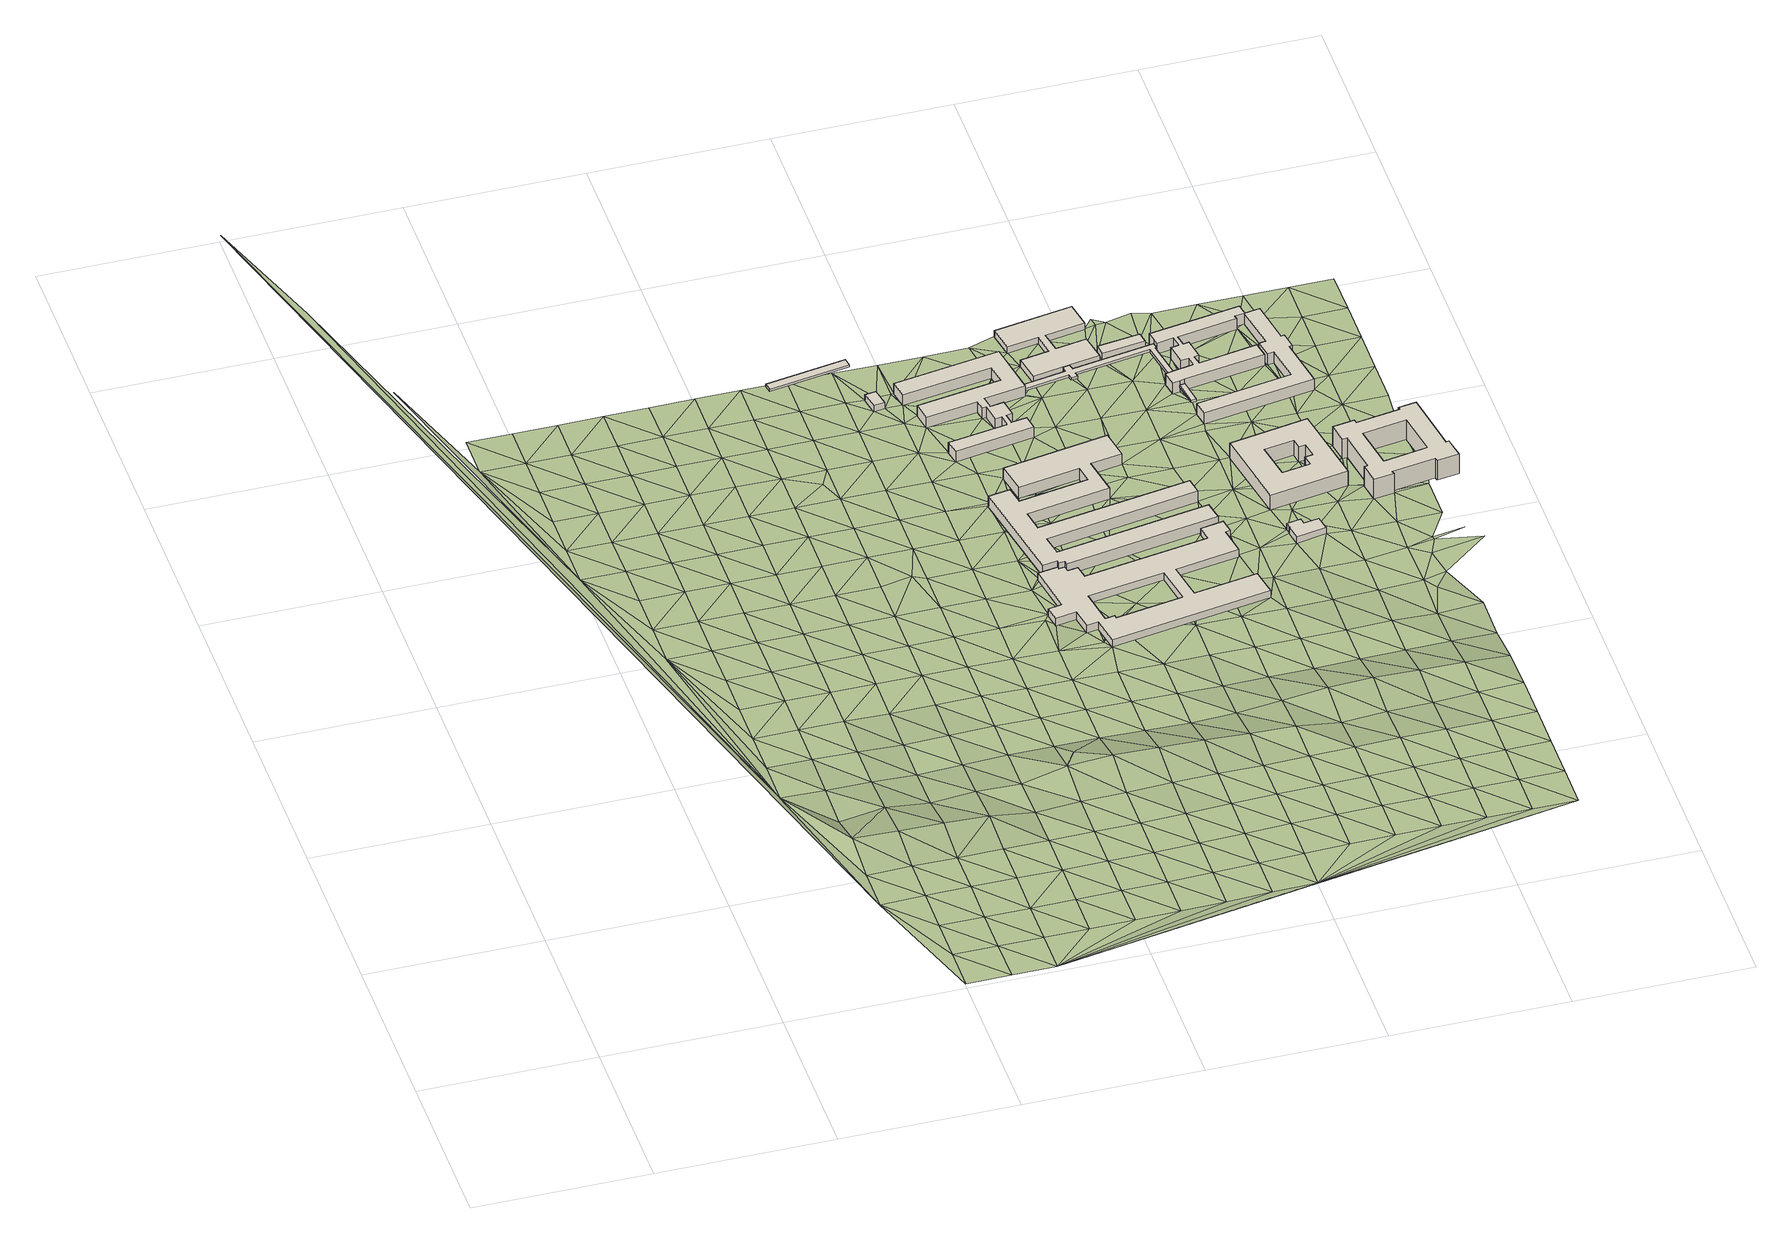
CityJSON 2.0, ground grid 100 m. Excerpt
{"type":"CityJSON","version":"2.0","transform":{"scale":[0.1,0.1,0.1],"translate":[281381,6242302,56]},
"CityObjects":{
"building1":{"type":"Building","attributes":{"osm_address":"Bellville Cape Town","osm_building":"roof","osm_building:levels":"1","osm_layer":"1","footprint":{"type":"Polygon"},"plus_code":"4FRW3J8Q+W2W","ground_height":61.33,"bottom_roof_height":64.13,"roof_height":65.63},"geometry":[{"type":"Solid","lod":"1","boundaries":[[[[0,1,2,3]],[[1,4,5,2]],[[4,6,7,5]],[[6,0,3,7]],[[3,2,5,7]],[[6,4,1,0]]]]}]},
"building2":{"type":"Building","attributes":{"osm_building":"yes","osm_building:levels":"1","footprint":{"type":"Polygon"},"plus_code":"4FRW3J8Q+R5R","ground_height":60.98,"building_height":4.1,"roof_height":65.08},"geometry":[{"type":"Solid","lod":"1","boundaries":[[[[8,9,10,11]],[[9,12,13,10]],[[12,14,15,13]],[[14,8,11,15]],[[11,10,13,15]],[[14,12,9,8]]]]}]},
"building3":{"type":"Building","attributes":{"osm_address":"Matthew Goniwe Residence 2 Bellville 7530 Cape Town","osm_beds":"196","osm_building":"dormitory","osm_building:levels":"2","osm_residential":"university","footprint":{"type":"Polygon"},"plus_code":"4FRW3J8Q+Q87","ground_height":60.89,"building_height":6.9,"roof_height":67.79},"geometry":[{"type":"Solid","lod":"1","boundaries":[[[[16,17,18,19,20,21]],[[17,22,23,18]],[[22,24,25,23]],[[24,26,27,25]],[[26,28,29,27]],[[28,30,31,29]],[[30,32,33,31]],[[32,34,35,33]],[[34,36,37,35]],[[36,38,39,37]],[[38,40,41,39]],[[40,42,43,41]],[[42,44,45,43]],[[44,46,47,45]],[[46,48,49,47]],[[48,50,51,49]],[[50,52,53,51]],[[52,54,55,53]],[[54,56,57,55]],[[56,58,59,57]],[[58,60,61,59]],[[60,62,63,61]],[[62,64,65,63]],[[64,66,67,65]],[[66,68,69,70,71,67]],[[68,16,21,20,19,71,70,69]],[[19,18,23,25,27,29,31,33,35,37,39,41,43,45,47,49,51,53,55,57,59,61,63,65,67,71]],[[68,66,64,62,60,58,56,54,52,50,48,46,44,42,40,38,36,34,32,30,28,26,24,22,17,16]]]]}]},
"building4":{"type":"Building","attributes":{"osm_address":"Education Building Bellville Cape Town","osm_building":"university","osm_building:levels":"1","osm_type":"multipolygon","footprint":{"type":"Polygon"},"plus_code":"4FRW3J8Q+5CF","ground_height":59.64,"building_height":4.1,"roof_height":63.74},"geometry":[{"type":"Solid","lod":"1","boundaries":[[[[72,73,74,75]],[[73,76,77,74]],[[76,78,79,77]],[[78,80,81,79]],[[80,82,83,81]],[[82,84,85,83]],[[84,86,87,85]],[[86,88,89,87]],[[88,90,91,89]],[[90,92,93,91]],[[92,94,95,93]],[[94,96,97,95]],[[96,98,99,97]],[[98,100,101,99]],[[100,102,103,101]],[[102,104,105,103]],[[104,106,107,105]],[[106,108,109,107]],[[108,110,111,109]],[[110,112,113,111]],[[112,114,115,113]],[[114,116,117,115]],[[116,118,119,117]],[[118,120,121,119]],[[120,72,75,121]],[[122,123,124,125]],[[123,126,127,124]],[[126,128,129,127]],[[128,130,131,129]],[[130,132,133,131]],[[132,122,125,133]],[[75,74,77,79,81,83,85,87,89,91,93,95,97,99,101,103,105,107,109,111,113,115,117,119,121],[125,124,127,129,131,133]],[[120,118,116,114,112,110,108,106,104,102,100,98,96,94,92,90,88,86,84,82,80,78,76,73,72],[132,130,128,126,123,122]]]]}]},
"building5":{"type":"Building","attributes":{"osm_address":"Health and Wellness Sciences Bellville 7530 Cape Town","osm_building":"university","osm_building:levels":"2","footprint":{"type":"Polygon"},"plus_code":"4FRW3J8Q+C9Q","ground_height":60.46,"building_height":6.9,"roof_height":67.36},"geometry":[{"type":"Solid","lod":"1","boundaries":[[[[134,135,136,137,117]],[[135,138,139,136]],[[138,140,141,139]],[[140,142,143,141]],[[142,144,145,143]],[[144,146,147,145]],[[146,148,149,147]],[[148,150,151,149]],[[150,152,153,151]],[[152,154,155,153]],[[154,156,157,155]],[[156,158,159,157]],[[158,160,161,159]],[[160,162,163,161]],[[162,164,165,163]],[[164,166,167,165]],[[166,168,169,167]],[[168,170,171,169]],[[170,172,173,171]],[[172,174,175,173]],[[174,176,177,175]],[[176,178,75,179,177]],[[178,180,121,181,179,75]],[[180,182,119,183,181,121]],[[182,134,117,137,183,119]],[[137,136,139,141,143,145,147,149,151,153,155,157,159,161,163,165,167,169,171,173,175,177,179,181,183]],[[182,180,178,176,174,172,170,168,166,164,162,160,158,156,154,152,150,148,146,144,142,140,138,135,134]]]]}]},
"building6":{"type":"Building","attributes":{"osm_address":"HIV/AIDS Unit Bellville 7530 Cape Town","osm_building":"university","osm_building:levels":"1","footprint":{"type":"Polygon"},"plus_code":"4FRW3J8Q+VHW","ground_height":61.25,"building_height":4.1,"roof_height":65.35},"geometry":[{"type":"Solid","lod":"1","boundaries":[[[[184,185,186,187,188]],[[185,189,190,186]],[[189,191,192,190]],[[191,193,194,192]],[[193,195,196,194]],[[195,197,198,196]],[[197,199,200,198]],[[199,201,202,200]],[[201,203,204,202]],[[203,205,206,204]],[[205,207,208,206]],[[207,209,210,208]],[[209,211,212,213,210]],[[211,184,188,187,213,212]],[[187,186,190,192,194,196,198,200,202,204,206,208,210,213]],[[211,209,207,205,203,201,199,197,195,193,191,189,185,184]]]]}]},
"building7":{"type":"Building","attributes":{"osm_building":"roof","osm_building:levels":"1","osm_layer":"1","footprint":{"type":"Polygon"},"plus_code":"4FRW3J8Q+QGV","ground_height":61.04,"bottom_roof_height":63.84,"roof_height":65.34},"geometry":[{"type":"Solid","lod":"1","boundaries":[[[[21,69,70,20]],[[69,214,215,70]],[[214,216,217,215]],[[216,218,219,217]],[[218,220,221,219]],[[220,222,223,221]],[[222,224,225,223]],[[224,226,227,225]],[[226,228,229,227]],[[228,230,231,229]],[[230,232,233,231]],[[232,234,235,233]],[[234,188,187,235]],[[188,212,213,187]],[[212,236,237,213]],[[236,21,20,237]],[[20,70,215,217,219,221,223,225,227,229,231,233,235,187,213,237]],[[236,212,188,234,232,230,228,226,224,222,220,218,216,214,69,21]]]]}]},
"building8":{"type":"Building","attributes":{"osm_address":"Bellville 7530 Cape Town","osm_building":"service","osm_building:levels":"1","osm_power":"substation","footprint":{"type":"Polygon"},"plus_code":"4FRW3J8Q+6WQ","ground_height":60.25,"building_height":4.1,"roof_height":64.35},"geometry":[{"type":"Solid","lod":"1","boundaries":[[[[238,239,240,241]],[[239,242,243,240]],[[242,244,245,243]],[[244,246,247,245]],[[246,248,249,247]],[[248,250,251,249]],[[250,252,253,251]],[[252,238,241,253]],[[241,240,243,245,247,249,251,253]],[[252,250,248,246,244,242,239,238]]]]}]},
"building9":{"type":"Building","attributes":{"osm_address":"Bellville 7530 Cape Town","osm_building":"yes","osm_building:levels":"1","footprint":{"type":"Polygon"},"plus_code":"4FRW3J8Q+VP5","ground_height":61.03,"building_height":4.1,"roof_height":65.13},"geometry":[{"type":"Solid","lod":"1","boundaries":[[[[254,255,256,257]],[[255,258,259,256]],[[258,260,261,259]],[[260,254,257,261]],[[257,256,259,261]],[[260,258,255,254]]]]}]},
"building10":{"type":"Building","attributes":{"osm_building":"roof","osm_building:levels":"1","osm_layer":"1","footprint":{"type":"Polygon"},"plus_code":"4FRW3J8Q+MRG","ground_height":61.07,"bottom_roof_height":63.87,"roof_height":65.37},"geometry":[{"type":"Solid","lod":"1","boundaries":[[[[262,263,264,265]],[[263,266,267,264]],[[266,268,269,267]],[[268,262,265,269]],[[265,264,267,269]],[[268,266,263,262]]]]}]},
"building11":{"type":"Building","attributes":{"osm_address":"New Residence Bellville 7530 Cape Town","osm_beds":"200","osm_building":"dormitory","osm_building:levels":"3","osm_residential":"university","osm_type":"multipolygon","footprint":{"type":"Polygon"},"plus_code":"4FRW3J8Q+CWC","ground_height":60.57,"building_height":9.7,"roof_height":70.27},"geometry":[{"type":"Solid","lod":"1","boundaries":[[[[270,271,272,273]],[[271,274,275,272]],[[274,276,277,275]],[[276,270,273,277]],[[278,279,280,281]],[[279,282,283,280]],[[282,284,285,283]],[[284,286,287,285]],[[286,288,289,287]],[[288,290,291,289]],[[290,292,293,291]],[[292,278,281,293]],[[273,272,275,277],[281,280,283,285,287,289,291,293]],[[276,274,271,270],[292,290,288,286,284,282,279,278]]]]}]},
"building12":{"type":"Building","attributes":{"osm_address":"Matthew Goniwe Residence 1 Bellville 7530 Cape Town","osm_beds":"240","osm_building":"dormitory","osm_building:levels":"2","osm_building:part":"yes","osm_layer":"1","osm_residential":"university","footprint":{"type":"Polygon"},"plus_code":"4FRW3J8Q+PWQ","ground_height":61.25,"building_height":6.9,"roof_height":68.15},"geometry":[{"type":"Solid","lod":"1","boundaries":[[[[294,295,296,297,269,268]],[[295,298,299,296]],[[298,300,301,299]],[[300,302,303,301]],[[302,304,305,303]],[[304,306,307,305]],[[306,308,309,307]],[[308,310,311,309]],[[310,312,313,311]],[[312,314,315,313]],[[314,316,317,315]],[[316,318,319,317]],[[318,320,321,319]],[[320,322,323,321]],[[322,324,325,323]],[[324,326,327,325]],[[326,328,329,327]],[[328,330,331,329]],[[330,332,333,331]],[[332,334,335,333]],[[334,336,337,335]],[[336,338,339,337]],[[338,340,341,339]],[[340,342,343,341]],[[342,344,345,343]],[[344,346,347,345]],[[346,348,349,347]],[[348,350,232,233,351,349]],[[350,352,230,231,353,351,233,232]],[[352,354,355,353,231,230]],[[354,356,357,355]],[[356,358,359,357]],[[358,360,361,359]],[[360,362,363,361]],[[362,364,365,363]],[[364,366,226,227,367,365]],[[366,368,224,225,369,367,227,226]],[[368,370,371,369,225,224]],[[370,372,373,371]],[[372,374,262,265,375,373]],[[374,294,268,269,297,375,265,262]],[[297,296,299,301,303,305,307,309,311,313,315,317,319,321,323,325,327,329,331,333,335,337,339,341,343,345,347,349,351,353,355,357,359,361,363,365,367,369,371,373,375]],[[374,372,370,368,366,364,362,360,358,356,354,352,350,348,346,344,342,340,338,336,334,332,330,328,326,324,322,320,318,316,314,312,310,308,306,304,302,300,298,295,294]]]]}]},
"building13":{"type":"Building","attributes":{"osm_address":"Heros House Residence Bellville 7530 Cape Town","osm_beds":"210","osm_building":"dormitory","osm_building:levels":"4","osm_note":"bld is 3 levels mostly; with 4 levels at turrets","osm_residential":"university","osm_type":"multipolygon","footprint":{"type":"Polygon"},"plus_code":"4FRW3J8R+97Q","ground_height":61.1,"building_height":12.5,"roof_height":73.6},"geometry":[{"type":"Solid","lod":"1","boundaries":[[[[376,377,378,379]],[[377,380,381,378]],[[380,382,383,381]],[[382,384,385,383]],[[384,386,387,385]],[[386,388,389,387]],[[388,390,391,389]],[[390,392,393,391]],[[392,394,395,393]],[[394,396,397,395]],[[396,398,399,397]],[[398,400,401,399]],[[400,402,403,401]],[[402,404,405,403]],[[404,406,407,405]],[[406,408,409,407]],[[408,410,411,409]],[[410,376,379,411]],[[412,413,414,415]],[[413,416,417,414]],[[416,418,419,417]],[[418,412,415,419]],[[379,378,381,383,385,387,389,391,393,395,397,399,401,403,405,407,409,411],[415,414,417,419]],[[410,408,406,404,402,400,398,396,394,392,390,388,386,384,382,380,377,376],[418,416,413,412]]]]}]},
"terrain1":{"type":"TINRelief","geometry":[{"type":"CompositeSurface","lod":"1","boundaries":[[[420,421,422]],[[422,423,424]],[[425,422,424]],[[426,422,421]],[[423,427,424]],[[428,423,422]],[[425,424,429]],[[424,430,431]],[[424,432,429]],[[431,432,424]],[[421,420,433]],[[426,428,422]],[[434,424,427]],[[435,430,424]],[[430,436,431]],[[437,432,438]],[[439,427,423]],[[424,434,435]],[[431,440,432]],[[432,441,438]],[[421,442,426]],[[428,439,423]],[[443,431,436]],[[436,430,444]],[[442,421,433]],[[445,432,440]],[[446,438,441]],[[447,441,432]],[[444,430,435]],[[443,448,431]],[[428,426,449]],[[434,427,450]],[[431,451,440]],[[439,452,427]],[[432,445,447]],[[446,453,438]],[[438,454,455]],[[426,442,449]],[[451,431,448]],[[434,450,435]],[[443,436,456]],[[427,452,450]],[[444,457,436]],[[454,438,453]],[[458,439,428]],[[446,441,459]],[[441,447,460]],[[442,433,461]],[[448,443,456]],[[445,440,462]],[[449,458,428]],[[436,457,456]],[[440,451,463]],[[435,464,444]],[[453,446,459]],[[459,441,460]],[[465,455,454]],[[466,452,439]],[[445,462,447]],[[464,435,450]],[[440,463,462]],[[467,449,442]],[[448,468,451]],[[458,466,439]],[[469,457,444]],[[453,470,454]],[[467,442,461]],[[468,448,456]],[[452,471,450]],[[460,447,472]],[[444,464,469]],[[459,470,453]],[[473,458,449]],[[463,451,474]],[[466,471,452]],[[462,472,447]],[[473,449,467]],[[474,451,468]],[[475,464,450]],[[476,456,457]],[[465,454,477]],[[457,469,478]],[[470,479,454]],[[480,466,458]],[[481,459,460]],[[471,475,450]],[[472,482,460]],[[456,476,468]],[[483,462,463]],[[473,480,458]],[[457,478,476]],[[463,474,484]],[[477,454,479]],[[467,461,485]],[[469,464,486]],[[459,481,470]],[[481,460,482]],[[462,483,472]],[[475,486,464]],[[463,484,483]],[[485,473,467]],[[487,471,466]],[[474,468,488]],[[480,489,466]],[[490,478,469]],[[491,479,470]],[[488,468,476]],[[475,471,487]],[[492,482,472]],[[466,489,487]],[[486,490,469]],[[470,481,491]],[[493,484,474]],[[472,483,492]],[[494,480,473]],[[473,485,495]],[[488,493,474]],[[461,496,485]],[[475,497,486]],[[476,478,498]],[[499,477,479]],[[490,500,478]],[[479,491,501]],[[480,494,489]],[[484,502,483]],[[481,482,503]],[[473,495,494]],[[487,497,475]],[[482,492,504]],[[498,488,476]],[[478,500,498]],[[493,502,484]],[[499,479,501]],[[490,486,505]],[[481,503,491]],[[503,482,504]],[[489,506,487]],[[492,483,507]],[[497,505,486]],[[495,485,496]],[[508,493,488]],[[489,494,506]],[[502,507,483]],[[500,490,509]],[[501,491,510]],[[496,461,511]],[[488,498,508]],[[497,487,512]],[[513,504,492]],[[505,509,490]],[[510,491,503]],[[495,514,494]],[[502,493,515]],[[512,487,506]],[[507,513,492]],[[501,516,499]],[[514,495,496]],[[515,493,508]],[[505,497,517]],[[498,500,518]],[[509,519,500]],[[516,501,510]],[[494,520,506]],[[521,503,504]],[[512,517,497]],[[513,522,504]],[[498,518,508]],[[507,502,523]],[[520,494,514]],[[500,519,518]],[[515,524,502]],[[511,461,525]],[[526,509,505]],[[504,522,521]],[[527,499,516]],[[512,506,528]],[[529,510,503]],[[517,526,505]],[[502,524,523]],[[514,496,511]],[[508,530,515]],[[531,513,507]],[[506,520,528]],[[532,519,509]],[[510,529,516]],[[530,508,518]],[[503,521,529]],[[517,512,533]],[[513,531,522]],[[526,532,509]],[[507,523,531]],[[514,534,520]],[[535,524,515]],[[528,533,512]],[[518,519,536]],[[534,514,511]],[[515,530,535]],[[461,537,525]],[[526,517,538]],[[527,516,539]],[[532,536,519]],[[516,529,540]],[[541,528,520]],[[521,522,542]],[[517,533,538]],[[522,531,543]],[[544,530,518]],[[545,523,524]],[[541,520,534]],[[524,535,546]],[[516,540,539]],[[532,526,547]],[[521,542,529]],[[536,544,518]],[[522,543,542]],[[528,548,533]],[[523,545,531]],[[538,547,526]],[[524,546,545]],[[534,511,525]],[[549,535,530]],[[548,528,541]],[[532,550,536]],[[551,540,529]],[[537,461,552]],[[544,549,530]],[[533,553,538]],[[554,543,531]],[[547,550,532]],[[551,529,542]],[[541,534,555]],[[538,556,547]],[[546,535,557]],[[548,553,533]],[[554,531,545]],[[544,536,558]],[[555,534,525]],[[549,559,535]],[[543,560,542]],[[561,539,540]],[[562,556,538]],[[557,545,546]],[[550,558,536]],[[551,563,540]],[[535,559,557]],[[541,564,548]],[[553,562,538]],[[565,543,554]],[[549,544,566]],[[564,541,555]],[[547,556,567]],[[543,565,560]],[[540,563,561]],[[550,547,567]],[[542,568,551]],[[558,566,544]],[[569,553,548]],[[554,545,570]],[[568,542,560]],[[562,567,556]],[[570,545,557]],[[555,525,537]],[[559,571,557]],[[572,559,549]],[[569,548,564]],[[573,558,550]],[[563,551,574]],[[572,549,566]],[[568,560,565]],[[571,570,557]],[[562,553,575]],[[565,554,576]],[[567,573,550]],[[551,568,574]],[[564,555,577]],[[578,571,559]],[[569,575,553]],[[570,576,554]],[[558,579,566]],[[580,561,563]],[[577,555,537]],[[559,572,578]],[[581,567,562]],[[573,579,558]],[[563,574,580]],[[582,569,564]],[[570,571,583]],[[568,565,584]],[[575,581,562]],[[576,585,565]],[[582,564,577]],[[583,571,578]],[[586,573,567]],[[572,566,587]],[[574,568,584]],[[579,588,566]],[[584,565,585]],[[561,580,589]],[[590,575,569]],[[591,576,570]],[[581,586,567]],[[577,537,552]],[[590,569,582]],[[566,588,587]],[[570,583,591]],[[572,592,578]],[[579,573,593]],[[580,574,594]],[[581,575,595]],[[596,585,576]],[[573,586,593]],[[594,574,584]],[[577,597,582]],[[572,587,592]],[[598,583,578]],[[575,590,595]],[[576,591,596]],[[589,580,599]],[[597,577,552]],[[592,598,578]],[[600,586,581]],[[601,587,588]],[[588,579,602]],[[593,603,579]],[[599,580,594]],[[552,461,604]],[[590,582,605]],[[584,585,606]],[[600,581,595]],[[585,596,607]],[[587,601,592]],[[608,601,588]],[[591,583,609]],[[605,582,597]],[[598,610,583]],[[602,579,603]],[[586,611,593]],[[594,584,606]],[[601,612,592]],[[606,585,607]],[[589,599,613]],[[608,588,614]],[[595,590,615]],[[598,592,612]],[[611,586,600]],[[609,583,610]],[[602,614,588]],[[591,616,596]],[[612,601,617]],[[618,599,594]],[[601,608,617]],[[615,590,605]],[[610,598,619]],[[597,552,620]],[[621,603,593]],[[619,598,622]],[[595,623,600]],[[591,609,616]],[[607,596,624]],[[613,599,625]],[[611,621,593]],[[618,594,626]],[[599,618,625]],[[617,608,627]],[[626,594,606]],[[619,622,610]],[[628,598,612]],[[614,627,608]],[[605,597,620]],[[617,629,612]],[[595,615,623]],[[622,598,628]],[[627,630,617]],[[596,616,624]],[[603,631,602]],[[614,630,627]],[[613,625,8]],[[48,606,607]],[[8,625,618]],[[632,610,622]],[[614,602,633]],[[611,600,634]],[[617,630,629]],[[8,618,14]],[[631,603,621]],[[626,14,618]],[[609,610,635]],[[633,630,614]],[[178,622,180]],[[622,178,176]],[[605,636,615]],[[637,612,629]],[[622,628,180]],[[600,623,634]],[[612,637,628]],[[624,638,607]],[[622,176,632]],[[639,610,632]],[[48,607,638]],[[640,626,606]],[[610,639,635]],[[633,602,631]],[[630,641,629]],[[636,605,620]],[[606,48,642]],[[643,613,8]],[[644,8,14]],[[178,180,182]],[[182,176,178]],[[630,633,641]],[[620,552,645]],[[646,14,626]],[[609,647,616]],[[640,606,642]],[[628,134,180]],[[134,182,180]],[[621,611,648]],[[176,182,632]],[[649,609,635]],[[14,646,644]],[[624,616,650]],[[609,649,647]],[[623,615,651]],[[652,134,628]],[[182,134,652]],[[626,653,646]],[[626,640,653]],[[182,652,632]],[[648,611,634]],[[628,637,652]],[[644,643,8]],[[639,632,654]],[[647,650,616]],[[655,644,646]],[[651,615,636]],[[639,654,635]],[[629,641,656]],[[654,632,652]],[[48,657,642]],[[656,641,633]],[[621,658,631]],[[656,637,629]],[[643,644,655]],[[638,624,659]],[[642,657,640]],[[638,657,48]],[[650,659,624]],[[649,635,660]],[[623,661,634]],[[654,660,635]],[[649,660,647]],[[658,621,648]],[[662,650,647]],[[636,620,645]],[[661,623,651]],[[650,662,659]],[[663,633,631]],[[652,637,664]],[[552,665,645]],[[666,662,647]],[[653,667,646]],[[653,640,667]],[[655,646,668]],[[666,647,660]],[[654,652,664]],[[648,634,669]],[[670,657,638]],[[671,640,657]],[[672,631,658]],[[643,655,668]],[[659,670,638]],[[659,662,666]],[[633,663,656]],[[636,673,651]],[[660,654,664]],[[669,634,661]],[[674,637,656]],[[673,636,645]],[[663,631,672]],[[670,659,666]],[[658,648,675]],[[667,640,671]],[[661,651,676]],[[637,674,664]],[[675,648,669]],[[657,670,677]],[[657,678,671]],[[678,657,677]],[[679,666,660]],[[676,651,673]],[[660,664,680]],[[656,663,681]],[[665,552,682]],[[658,683,672]],[[646,667,684]],[[646,684,668]],[[674,656,681]],[[669,661,685]],[[683,658,675]],[[686,670,666]],[[680,679,660]],[[667,671,687]],[[687,671,678]],[[673,645,665]],[[678,688,687]],[[667,687,689]],[[685,661,676]],[[690,678,677]],[[690,688,678]],[[687,688,689]],[[691,663,672]],[[690,677,692]],[[677,670,693]],[[694,688,690]],[[695,666,679]],[[690,692,694]],[[686,666,695]],[[663,696,681]],[[669,697,675]],[[698,689,688]],[[664,674,699]],[[672,683,691]],[[700,688,694]],[[693,692,677]],[[701,694,692]],[[680,664,702]],[[674,681,696]],[[703,676,673]],[[700,698,688]],[[684,667,689]],[[669,685,697]],[[700,694,701]],[[693,670,704]],[[701,692,705]],[[670,686,704]],[[674,696,699]],[[693,705,692]],[[703,673,665]],[[689,698,706]],[[663,707,696]],[[682,552,708]],[[702,679,680]],[[683,675,709]],[[707,663,691]],[[706,684,689]],[[710,685,676]],[[711,668,684]],[[679,712,695]],[[686,695,712]],[[675,697,709]],[[700,713,698]],[[693,714,705]],[[664,699,715]],[[716,700,701]],[[703,710,676]],[[686,712,704]],[[699,696,717]],[[706,698,718]],[[716,701,705]],[[693,704,714]],[[664,715,702]],[[691,683,719]],[[713,718,698]],[[696,707,717]],[[697,685,720]],[[721,679,702]],[[719,683,709]],[[712,679,721]],[[700,716,713]],[[703,665,682]],[[716,705,714]],[[722,706,718]],[[710,720,685]],[[684,723,711]],[[684,706,207]],[[691,724,707]],[[704,712,725]],[[708,552,604]],[[706,722,209]],[[725,714,704]],[[726,709,697]],[[718,713,716]],[[724,691,719]],[[207,723,684]],[[718,209,722]],[[727,699,717]],[[728,711,723]],[[703,729,710]],[[706,209,207]],[[721,730,712]],[[720,726,697]],[[715,699,731]],[[716,209,718]],[[90,717,707]],[[728,732,711]],[[733,712,730]],[[729,703,682]],[[731,699,727]],[[733,725,712]],[[723,207,728]],[[719,709,734]],[[735,721,702]],[[707,724,736]],[[720,710,737]],[[707,736,90]],[[715,738,702]],[[739,716,714]],[[725,740,714]],[[726,734,709]],[[717,90,741]],[[211,209,716]],[[737,710,729]],[[741,727,717]],[[209,205,207]],[[742,724,719]],[[738,735,702]],[[728,207,743]],[[714,740,739]],[[733,740,725]],[[721,744,730]],[[743,732,728]],[[731,745,715]],[[726,720,746]],[[734,742,719]],[[745,731,727]],[[729,682,708]],[[211,716,739]],[[209,211,205]],[[747,741,90]],[[746,720,737]],[[715,745,748]],[[90,736,747]],[[733,730,749]],[[748,750,715]],[[205,743,207]],[[751,736,724]],[[721,735,744]],[[738,715,750]],[[745,727,752]],[[753,727,741]],[[726,754,734]],[[745,755,748]],[[724,742,751]],[[755,745,752]],[[750,748,755]],[[741,747,753]],[[749,730,744]],[[756,737,729]],[[727,753,752]],[[205,211,184]],[[740,733,757]],[[726,746,754]],[[739,184,211]],[[191,743,205]],[[184,191,205]],[[747,736,758]],[[708,756,729]],[[191,759,743]],[[750,755,760]],[[755,752,760]],[[742,734,761]],[[758,736,751]],[[733,749,757]],[[753,760,752]],[[738,750,762]],[[763,746,737]],[[739,740,764]],[[762,735,738]],[[734,754,761]],[[184,739,185]],[[184,255,191]],[[191,189,759]],[[756,763,737]],[[250,753,747]],[[760,762,750]],[[735,765,744]],[[751,742,766]],[[747,758,767]],[[740,757,764]],[[754,746,768]],[[744,765,749]],[[255,184,185]],[[761,766,742]],[[753,244,760]],[[747,767,250]],[[739,764,185]],[[189,191,255]],[[756,708,604]],[[765,735,762]],[[763,768,746]],[[769,759,189]],[[248,753,250]],[[751,770,758]],[[244,753,248]],[[760,276,762]],[[771,761,754]],[[258,255,185]],[[766,770,751]],[[764,258,185]],[[760,244,276]],[[757,749,772]],[[756,773,763]],[[768,771,754]],[[774,749,765]],[[250,246,248]],[[244,248,246]],[[767,758,775]],[[776,189,255]],[[773,756,604]],[[762,777,765]],[[764,757,778]],[[189,776,769]],[[774,330,749]],[[246,250,239]],[[779,766,761]],[[239,244,246]],[[772,749,330]],[[770,775,758]],[[252,250,767]],[[780,276,244]],[[781,762,276]],[[782,255,258]],[[768,763,783]],[[784,258,764]],[[757,785,778]],[[771,779,761]],[[239,242,244]],[[765,777,774]],[[769,776,786]],[[787,776,255]],[[757,788,785]],[[780,244,242]],[[772,788,757]],[[789,777,762]],[[250,252,239]],[[783,763,773]],[[790,770,766]],[[781,276,780]],[[791,762,781]],[[776,787,786]],[[775,792,767]],[[782,787,255]],[[789,762,791]],[[238,242,239]],[[252,767,792]],[[764,778,793]],[[771,768,794]],[[780,242,238]],[[784,782,258]],[[779,790,766]],[[778,785,795]],[[252,238,239]],[[784,764,793]],[[785,796,795]],[[785,788,796]],[[794,768,783]],[[797,795,796]],[[798,774,777]],[[796,788,799]],[[800,775,770]],[[801,778,795]],[[799,797,796]],[[798,330,774]],[[801,795,797]],[[771,802,779]],[[790,800,770]],[[789,798,777]],[[238,252,803]],[[804,793,778]],[[801,804,778]],[[781,780,805]],[[806,780,238]],[[787,782,807]],[[772,330,808]],[[782,784,809]],[[803,252,792]],[[810,784,793]],[[797,799,811]],[[809,784,810]],[[771,794,802]],[[788,772,808]],[[781,805,791]],[[797,811,801]],[[775,812,792]],[[791,813,789]],[[799,788,808]],[[801,814,804]],[[815,810,793]],[[801,811,814]],[[810,815,809]],[[790,779,816]],[[799,817,811]],[[238,803,806]],[[805,780,806]],[[793,804,815]],[[814,818,804]],[[800,812,775]],[[809,819,782]],[[818,814,811]],[[798,808,330]],[[820,791,805]],[[804,818,821]],[[819,807,782]],[[779,802,816]],[[804,821,815]],[[813,791,820]],[[809,815,822]],[[789,823,798]],[[817,799,808]],[[811,824,818]],[[823,789,813]],[[811,817,824]],[[825,803,792]],[[826,821,818]],[[809,822,819]],[[818,824,826]],[[822,815,821]],[[821,826,822]],[[817,827,824]],[[828,800,790]],[[824,829,826]],[[792,812,825]],[[829,822,826]],[[829,824,827]],[[805,830,820]],[[831,812,800]],[[820,830,813]],[[828,790,816]],[[813,832,823]],[[833,827,817]],[[830,832,813]],[[806,803,834]],[[805,806,835]],[[817,808,833]],[[805,835,830]],[[827,833,829]],[[798,823,836]],[[831,800,837]],[[803,825,838]],[[831,839,812]],[[836,823,832]],[[837,800,828]],[[838,834,803]],[[819,822,840]],[[390,832,830]],[[841,825,812]],[[842,835,806]],[[808,798,843]],[[844,822,829]],[[842,806,834]],[[841,812,839]],[[390,830,835]],[[845,798,836]],[[837,839,831]],[[836,832,846]],[[833,808,847]],[[833,848,829]],[[845,843,798]],[[390,846,832]],[[842,849,835]],[[838,825,850]],[[851,825,841]],[[849,842,834]],[[852,835,849]],[[390,835,852]],[[844,840,822]],[[850,825,851]],[[834,838,853]],[[843,847,808]],[[849,834,854]],[[852,846,390]],[[844,829,848]],[[847,855,833]],[[854,834,853]],[[848,833,855]],[[856,852,849]],[[836,846,857]],[[858,849,854]],[[852,859,846]],[[860,843,845]],[[838,850,861]],[[839,862,841]],[[856,849,858]],[[836,863,845]],[[861,853,838]],[[847,843,864]],[[855,847,864]],[[862,851,841]],[[852,856,859]],[[865,855,864]],[[860,845,866]],[[867,846,859]],[[868,864,843]],[[851,869,850]],[[860,868,843]],[[848,855,865]],[[857,846,867]],[[865,864,868]],[[840,844,870]],[[848,865,871]],[[863,836,857]],[[871,865,868]],[[853,872,854]],[[873,844,848]],[[854,872,858]],[[845,863,866]],[[873,848,871]],[[859,857,867]],[[868,860,874]],[[870,844,873]],[[868,874,871]],[[853,861,872]],[[875,840,870]],[[856,858,876]],[[877,870,873]],[[878,873,871]],[[874,860,879]],[[878,871,874]],[[860,866,880]],[[877,873,881]],[[859,856,882]],[[877,881,870]],[[880,879,860]],[[881,873,878]],[[858,872,883]],[[857,859,884]],[[874,885,878]],[[874,879,885]],[[866,863,880]],[[875,870,881]],[[881,878,885]],[[876,858,883]],[[886,863,857]],[[856,876,882]],[[885,879,887]],[[884,859,882]],[[880,887,879]],[[857,884,886]],[[881,885,888]],[[875,881,889]],[[888,885,887]],[[890,880,863]],[[863,886,891]],[[889,881,888]],[[891,890,863]],[[887,880,892]],[[888,887,892]],[[892,880,890]],[[889,888,893]],[[888,892,893]],[[893,894,889]]]}]}
},
"vertices":[
[2827,5039,81],[2370,4962,81],[2370,4962,96],[2827,5039,96],[2378,4914,81],[2378,4914,96],[2835,4991,81],[2835,4991,96],
[2907,4748,50],[2845,4738,50],[2845,4738,91],[2907,4748,91],[2862,4638,50],[2862,4638,91],[2925,4649,50],[2925,4649,91],
[3651,4581,47],[3607,4851,47],[3607,4851,118],[3651,4581,118],[3651,4581,93],[3651,4581,78],[3006,4753,47],[3006,4753,118],[3024,4648,47],[3024,4648,118],[3531,4731,47],[3531,4731,118],[3549,4621,47],[3549,4621,118],[3071,4543,47],[3071,4543,118],[3089,4435,47],[3089,4435,118],[3382,4483,47],[3382,4483,118],[3391,4426,47],[3391,4426,118],[3413,4430,47],[3413,4430,118],[3431,4320,47],[3431,4320,118],[3467,4326,47],[3467,4326,118],[3478,4261,47],[3478,4261,118],[3142,4206,47],[3142,4206,118],[3156,4122,47],[3156,4122,118],[3606,4200,47],[3606,4200,118],[3592,4286,47],[3592,4286,118],[3504,4272,47],[3504,4272,118],[3494,4334,47],[3494,4334,118],[3530,4340,47],[3530,4340,118],[3513,4441,47],[3513,4441,118],[3436,4429,47],[3436,4429,118],[3424,4501,47],[3424,4501,118],[3658,4539,47],[3658,4539,118],[3657,4545,47],[3657,4545,78],[3657,4545,93],[3657,4545,118],
[3413,3108,28],[3297,3089,28],[3297,3089,77],[3413,3108,77],[3346,2806,28],[3346,2806,77],[3267,2792,28],[3267,2792,77],[3282,2703,28],[3282,2703,77],[3399,2723,28],[3399,2723,77],[3420,2602,28],[3420,2602,77],[3486,2613,28],[3486,2613,77],[3514,2452,28],[3514,2452,77],[4423,2608,28],[4423,2608,77],[4396,2762,28],[4396,2762,77],[4035,2701,28],[4035,2701,77],[3998,2915,28],[3998,2915,77],[4360,2977,28],[4360,2977,77],[4334,3134,28],[4334,3134,77],[4362,3139,28],[4362,3139,77],[4348,3224,28],[4348,3224,77],[4218,3202,28],[4218,3202,77],[4232,3115,28],[4232,3115,77],[3525,2996,28],[3525,2996,77],[3512,3074,28],[3512,3074,77],[3453,3065,28],[3453,3065,77],[3452,3075,28],[3452,3075,77],[3448,3099,28],[3448,3099,77],[3415,3094,28],[3415,3094,77],[3531,2631,28],[3496,2832,28],[3496,2832,77],[3531,2631,77],[3930,2904,28],[3930,2904,77],[3968,2686,28],[3968,2686,77],[3587,2621,28],[3587,2621,77],[3584,2640,28],[3584,2640,77],
[3452,3075,41],[4320,3226,41],[4320,3226,114],[3452,3075,114],[4300,3333,41],[4300,3333,114],[3431,3185,41],[3431,3185,114],[3409,3302,41],[3409,3302,114],[4279,3457,41],[4279,3457,114],[4262,3552,41],[4262,3552,114],[3391,3405,41],[3391,3405,114],[3370,3528,41],[3370,3528,114],[3843,3610,41],[3843,3610,114],[3805,3832,41],[3805,3832,114],[3985,3864,41],[3985,3864,114],[3956,4032,41],[3956,4032,114],[3357,3927,41],[3357,3927,114],[3389,3749,41],[3389,3749,114],[3736,3810,41],[3736,3810,114],[3754,3711,41],[3754,3711,114],[3360,3642,41],[3360,3642,114],[3341,3747,41],[3341,3747,114],[3218,3726,41],[3218,3726,114],[3329,3098,41],[3329,3098,114],[3412,3113,41],[3412,3113,114],[3413,3108,41],[3413,3108,114],[3415,3094,41],[3415,3094,114],[3448,3099,41],[3448,3099,114],
[3937,4667,50],[4110,4697,50],[4110,4697,93],[3937,4667,93],[3937,4667,78],[4083,4849,50],[4083,4849,93],[3906,4818,50],[3906,4818,93],[3885,4937,50],[3885,4937,93],[4111,4977,50],[4111,4977,93],[4085,5127,50],[4085,5127,93],[3642,5050,50],[3642,5050,93],[3668,4901,50],[3668,4901,93],[3845,4932,50],[3845,4932,93],[3867,4808,50],[3867,4808,93],[3702,4779,50],[3702,4779,93],[3728,4630,50],[3728,4630,93],[3898,4660,50],[3898,4660,78],[3898,4660,93],
[3909,4589,78],[3909,4589,93],[3915,4562,78],[3915,4562,93],[3952,4568,78],[3952,4568,93],[3947,4597,78],[3947,4597,93],[4374,4670,78],[4374,4670,93],[4415,4430,78],[4415,4430,93],[4447,4436,78],[4447,4436,93],[4406,4675,78],[4406,4675,93],[4414,4676,78],[4414,4676,93],[4408,4712,78],[4408,4712,93],[3944,4634,78],[3944,4634,93],[3903,4625,78],[3903,4625,93],
[4831,3099,42],[4745,3086,42],[4745,3086,83],[4831,3099,83],[4739,3121,42],[4739,3121,83],[4659,3107,42],[4659,3107,83],[4666,3070,42],[4666,3070,83],[4661,3070,42],[4661,3070,83],[4676,2982,42],[4676,2982,83],[4846,3015,42],[4846,3015,83],
[4362,4811,50],[4120,4777,50],[4120,4777,91],[4362,4811,91],[4129,4711,50],[4129,4711,91],[4372,4746,50],[4372,4746,91],
[4442,4344,79],[4465,4207,79],[4465,4207,94],[4442,4344,94],[4493,4209,79],[4493,4209,94],[4472,4350,79],[4472,4350,94],
[5067,3359,44],[4986,3834,44],[4986,3834,143],[5067,3359,143],[4539,3754,44],[4539,3754,143],[4620,3282,44],[4620,3282,143],[4733,3445,44],[4697,3652,44],[4697,3652,143],[4733,3445,143],[4867,3681,44],[4867,3681,143],[4877,3620,44],[4877,3620,143],[4914,3626,44],[4914,3626,143],[4928,3541,44],[4928,3541,143],[4884,3534,44],[4884,3534,143],[4895,3472,44],[4895,3472,143],
[4472,4350,48],[4928,4426,48],[4928,4426,122],[4472,4350,122],[4912,4517,48],[4912,4517,122],[4581,4459,48],[4581,4459,122],[4570,4514,48],[4570,4514,122],[4598,4520,48],[4598,4520,122],[4579,4637,48],[4579,4637,122],[4545,4632,48],[4545,4632,122],[4534,4693,48],[4534,4693,122],[4872,4752,48],[4872,4752,122],[4868,4774,48],[4868,4774,122],[4924,4783,48],[4924,4783,122],[4966,4532,48],[4966,4532,122],[4926,4526,48],[4926,4526,122],[4942,4427,48],[4942,4427,122],[4981,4434,48],[4981,4434,122],[5015,4232,48],[5015,4232,122],[4475,4142,48],[4475,4142,122],[4490,4056,48],[4490,4056,122],[5119,4161,48],[5119,4161,122],[5070,4454,48],[5070,4454,122],[5089,4457,48],[5089,4457,122],[5073,4554,48],[5073,4554,122],[5054,4550,48],[5054,4550,122],[5012,4799,48],[5012,4799,122],[4926,4785,48],[4926,4785,122],[4915,4848,48],[4915,4848,122],[4400,4763,48],[4400,4763,122],[4408,4712,48],[4408,4712,122],[4414,4676,48],[4414,4676,122],[4510,4692,48],[4510,4692,122],[4520,4628,48],[4520,4628,122],[4474,4620,48],[4474,4620,122],[4495,4502,48],[4495,4502,122],[4539,4510,48],[4539,4510,122],[4548,4454,48],[4548,4454,122],[4447,4436,48],[4447,4436,122],[4415,4430,48],[4415,4430,122],[4388,4424,48],[4388,4424,122],[4403,4338,48],[4403,4338,122],[4442,4344,48],[4442,4344,122],
[5613,3407,46],[5557,3763,46],[5557,3763,176],[5613,3407,176],[5456,3748,46],[5456,3748,176],[5458,3732,46],[5458,3732,176],[5211,3693,46],[5211,3693,176],[5207,3714,46],[5207,3714,176],[5082,3694,46],[5082,3694,176],[5101,3578,46],[5101,3578,176],[5129,3582,46],[5129,3582,176],[5168,3335,46],[5168,3335,176],[5146,3332,46],[5146,3332,176],[5165,3213,46],[5165,3213,176],[5280,3231,46],[5280,3231,176],[5276,3251,46],[5276,3251,176],[5522,3289,46],[5522,3289,176],[5525,3270,46],[5525,3270,176],[5651,3290,46],[5651,3290,176],[5631,3410,46],[5631,3410,176],[5259,3347,46],[5218,3596,46],[5218,3596,176],[5259,3347,176],[5466,3636,46],[5466,3636,176],[5506,3390,46],[5506,3390,176],
[1995,3,33],[1995,253,33],[1746,752,34],[1746,1002,36],[1498,1751,29],[6,6996,50],[1995,502,35],[1746,1252,89],[1995,752,41],[255,6246,56],[1498,2001,34],[1249,3000,40],[1001,3749,46],[2243,3,33],[1746,1501,4],[1746,1751,21],[1498,2251,34],[503,5497,53],[752,4748,48],[1995,1002,42],[1249,3250,42],[1001,3999,46],[2243,253,33],[1498,2500,34],[1746,2001,33],[1249,3499,44],[1001,4248,46],[1249,3749,46],[1498,2750,37],[2243,502,35],[1995,1501,45],[1498,3000,40],[1995,1252,83],[1001,4498,47],[1001,4748,47],[752,4998,50],[1746,2500,37],[1746,2251,36],[2243,752,42],[1249,4248,46],[1249,3999,46],[2492,3,33],[1498,3499,44],[1498,3250,42],[1995,1751,21],[1001,4998,50],[2243,1002,39],[2492,253,33],[1746,2750,38],[1995,2001,28],[1249,4498,47],[2243,1252,78],[1498,3749,46],[2492,502,35],[1746,3000,40],[2243,1501,17],[1995,2500,38],[1249,4998,50],[1995,2251,36],[1249,4748,48],[2492,752,42],[1498,4248,47],[1498,3999,46],[1746,3499,44],[1746,3250,42],[2740,253,34],[2243,1751,10],[2492,1252,69],[1995,2750,38],[2492,1002,41],[2243,2001,16],[1498,4498,48],[1746,3749,46],[1995,3000,40],[2740,752,39],[2740,502,36],[2989,253,35],[2492,1501,39],[2243,2500,38],[1498,4998,51],[2243,2251,31],[1498,4748,49],[1995,3250,42],[1746,4248,49],[1746,3999,47],[2492,1751,19],[2740,1002,43],[1995,3499,44],[2243,2750,39],[2492,2001,22],[1746,4498,50],[3238,253,38],[2740,1252,35],[1995,3749,46],[2989,502,38],[2243,3000,41],[1746,4748,51],[2740,1501,30],[2492,2500,37],[2492,2251,34],[2989,752,41],[1995,4248,49],[1995,3999,47],[2243,3499,45],[2243,3250,43],[3486,253,43],[2740,1751,31],[1746,4998,53],[2989,1002,44],[1995,4498,50],[2492,2750,40],[2243,3749,46],[2740,2001,29],[2989,1252,50],[3238,502,40],[2492,3000,42],[2740,2251,35],[3735,253,50],[2989,1501,94],[1995,4998,55],[1995,4748,52],[3238,752,43],[2243,4248,48],[2243,3999,47],[2740,2500,36],[2492,3499,46],[2492,3250,45],[2989,1751,30],[3238,1002,45],[2740,2750,41],[2989,2001,27],[2243,4498,50],[3983,253,56],[3238,1252,52],[2492,3749,47],[3486,502,46],[3055,1602,94],[2671,3285,45],[2989,2251,29],[2740,3000,43],[2439,4138,50],[2243,4998,54],[3238,1501,111],[2243,4748,52],[3486,752,48],[2492,3999,48],[2989,2500,32],[3238,1751,30],[2492,4248,50],[3486,1002,52],[2740,3499,46],[2740,3250,45],[2989,2750,40],[3238,2001,24],[2492,4498,51],[3486,1252,63],[2740,3749,48],[3735,502,53],[2989,3000,43],[3238,2251,27],[2492,4748,52],[3486,1501,103],[3735,752,56],[2989,3250,45],[2740,4248,50],[2740,3999,49],[3486,1751,24],[3238,2750,37],[3238,2500,28],[2492,4998,53],[3735,1002,61],[2989,3499,46],[3267,2792,37],[3486,2001,21],[2740,4498,51],[3735,1252,67],[2989,3749,47],[3983,502,59],[3238,3000,43],[2740,4748,52],[3735,1501,96],[3282,2703,37],[3514,2452,29],[3486,2251,24],[5475,502,69],[3983,752,63],[2989,4248,49],[2989,3999,48],[3420,2602,29],[3238,3499,45],[3238,3250,45],[3735,1751,15],[3346,2806,37],[2740,4998,53],[3486,2500,29],[3983,1002,67],[3218,3726,47],[3399,2723,36],[2862,4638,52],[3297,3089,43],[4232,502,63],[3735,2001,17],[3329,3098,43],[3983,1252,62],[3238,3749,47],[2845,4738,52],[2989,4498,50],[3486,2613,29],[3453,3065,41],[3496,2832,36],[3531,2631,36],[3735,2251,22],[3431,3185,43],[3587,2621,29],[3983,1501,84],[3391,3405,45],[4232,752,66],[3525,2996,41],[3238,3999,47],[3409,3302,43],[3089,4435,50],[3584,2640,36],[3142,4206,48],[2989,4998,51],[2989,4748,50],[4480,502,67],[3024,4648,50],[3360,3642,47],[3983,1751,25],[3370,3528,45],[3341,3747,47],[4232,1002,70],[3512,3074,41],[3071,4543,50],[3486,3250,43],[3006,4753,50],[3735,2750,38],[3238,4248,48],[3983,2001,10],[3357,3927,47],[3486,3499,45],[4232,1252,70],[3389,3749,46],[3983,2500,32],[3735,3250,43],[4729,502,69],[3486,3749,46],[3382,4483,49],[3238,4998,50],[4232,1501,75],[3486,3999,47],[3391,4426,49],[3983,2251,23],[4480,752,69],[3930,2904,42],[4232,1751,53],[4480,1002,73],[3478,4261,49],[3431,4320,49],[3754,3711,47],[3735,3499,45],[3968,2686,38],[4978,502,69],[4232,2001,14],[3531,4731,49],[4480,1252,73],[3736,3810,47],[3413,4430,49],[3436,4429,49],[3424,4501,49],[3467,4326,49],[4232,2251,21],[3504,4272,49],[3606,4200,49],[3494,4334,49],[3735,3749,47],[4035,2701,38],[4480,1501,42],[3486,4498,49],[3998,2915,42],[3513,4441,49],[3530,4340,49],[3843,3610,45],[4729,752,71],[3735,3999,48],[3592,4286,49],[3549,4621,49],[4232,2500,31],[5226,502,69],[4480,1751,82],[4729,1002,75],[3486,4998,51],[3805,3832,47],[3658,4539,50],[3735,4248,50],[4218,3202,43],[3735,4498,50],[4232,2750,39],[3657,4545,50],[4480,2001,14],[4729,1252,77],[3983,3749,46],[3651,4581,50],[3607,4851,49],[4480,2251,18],[3956,4032,48],[4729,1501,58],[4360,2977,42],[3668,4901,52],[4978,752,72],[3985,3864,46],[4232,3115,43],[3642,5050,52],[3983,3999,48],[4729,1751,90],[4262,3552,44],[4480,2500,28],[4978,1002,76],[4279,3457,44],[3983,4498,50],[3983,4248,50],[4396,2762,39],[4729,2001,21],[3845,4932,52],[4232,3749,46],[4334,3134,43],[4978,1252,79],[4480,2750,39],[4320,3226,43],[4232,3999,48],[4300,3333,43],[4729,2251,18],[4362,3139,43],[4480,3000,42],[4978,1501,62],[4348,3224,43],[5226,752,73],[4232,4248,50],[4729,2500,30],[3885,4937,52],[4480,3250,43],[4978,1751,83],[4480,3499,45],[5226,1002,76],[4232,4498,50],[4480,3749,46],[4978,2001,23],[4729,2750,42],[5226,1252,77],[4111,4977,53],[4978,2251,25],[5226,1501,76],[4475,4142,51],[5475,752,73],[4480,3999,48],[4978,2500,37],[4174,4992,53],[4539,3754,46],[4388,4424,51],[5226,1751,81],[4729,3250,44],[4733,3445,46],[4362,4811,51],[5475,1002,77],[4372,4746,51],[4403,4338,51],[4164,5041,53],[4232,4998,53],[4480,4248,51],[4697,3652,47],[5226,2001,26],[4729,3499,46],[4978,2750,43],[4414,4676,51],[5475,1252,79],[4415,4430,51],[4442,4344,51],[4447,4436,51],[4729,3999,49],[4472,4350,51],[5226,2251,16],[4480,4498,51],[5475,1501,80],[4978,3000,45],[4474,4620,51],[4895,3472,46],[4978,3250,45],[4377,5028,54],[4729,4248,51],[4400,4763,51],[4408,4712,51],[4548,4454,51],[5226,2500,44],[4877,3620,46],[4495,4502,51],[4510,4692,51],[5475,1751,67],[4581,4459,51],[4539,4510,51],[4480,4998,54],[4884,3534,46],[4520,4628,51],[4534,4693,51],[4867,3681,48],[4570,4514,51],[5220,2783,44],[4545,4632,51],[4598,4520,51],[5475,2001,21],[4579,4637,51],[4928,3541,46],[5278,2427,44],[4914,3626,48],[4729,4498,52],[5165,3213,49],[5067,3359,45],[4986,3834,48],[5475,2251,30],[5226,3000,49],[5358,2538,43],[4729,4998,56],[5330,2704,44],[5146,3332,49],[4978,4248,52],[4868,4774,55],[4978,3999,49],[5082,3694,48],[4928,4426,53],[4872,4752,55],[5168,3335,49],[5369,2827,46],[5373,2807,46],[5129,3582,49],[5280,3231,49],[5276,3251,49],[4912,4517,53],[5218,3596,49],[5226,3749,50],[5259,3347,49],[5211,3693,50],[5015,4232,52],[5475,3000,49],[5632,2753,48],[5226,3999,51],[4942,4427,53],[4926,4526,53],[5119,4161,52],[5207,3714,50],[4981,4434,53],[5555,2859,46],[4915,4848,55],[4966,4532,53],[5475,3250,49],[4924,4783,55],[5070,4454,53],[4978,4998,57],[5475,3499,51],[4926,4785,55],[5054,4550,53],[5089,4457,53],[5226,4248,52],[5012,4799,55],[5466,3636,53],[5506,3390,51],[5458,3732,53],[5073,4554,53],[5456,3748,53],[5226,4498,54],[5226,4748,55],[5226,4998,56],[5475,4248,55],[5475,3999,54],[5475,4498,56],[5475,4748,56],[5475,4998,57]
]}
